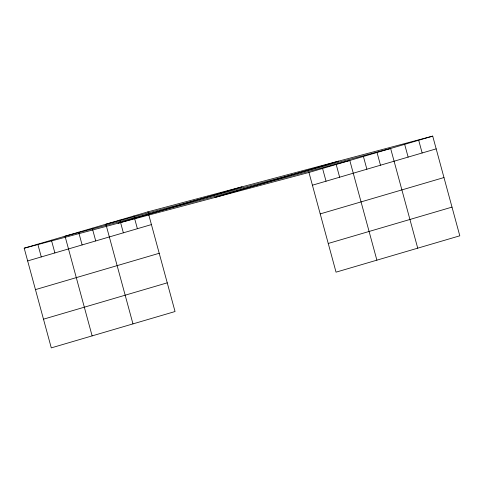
<?xml version="1.0" encoding="UTF-8"?>
<svg xmlns="http://www.w3.org/2000/svg" width="484" height="484" viewBox="0 0 484 484"><rect width="100%" height="100%" fill="white"/><g stroke="black" fill="none" stroke-linecap="round" stroke-linejoin="round"><path stroke-width="0.73" d="M147.959 211.841L175.045 311.533L51.286 347.881L24.2 248.189L147.959 211.841L432.714 136.119L459.8 235.811L336.041 272.159L308.955 172.467L432.714 136.119M118.169 223.203L241.927 186.854M214.987 197.454L338.746 161.112M27.661 260.93L151.419 224.582M312.416 185.203L436.175 148.86M35.459 289.62L159.212 253.277M320.214 213.898L443.973 177.549M43.487 319.186L167.246 282.837M328.249 243.464L452.002 207.116M24.2 248.189L308.955 172.467M418.69 140.239L422.151 152.974M404.666 144.359L408.127 157.094M417.722 248.165L390.636 148.479L105.881 224.201L132.967 323.893M377.024 152.478L380.484 165.213M363.411 156.477L366.872 169.212M376.885 260.162L349.799 160.47L65.037 236.198L92.123 335.884M336.186 164.469L339.647 177.211M322.574 168.468L326.034 181.204M133.929 215.961L137.389 228.702M119.905 220.081L123.366 232.822M92.269 228.2L95.729 240.935M78.656 232.199L82.117 244.934M51.425 240.197L54.886 252.932M37.812 244.19L41.273 256.931"/></g></svg>
